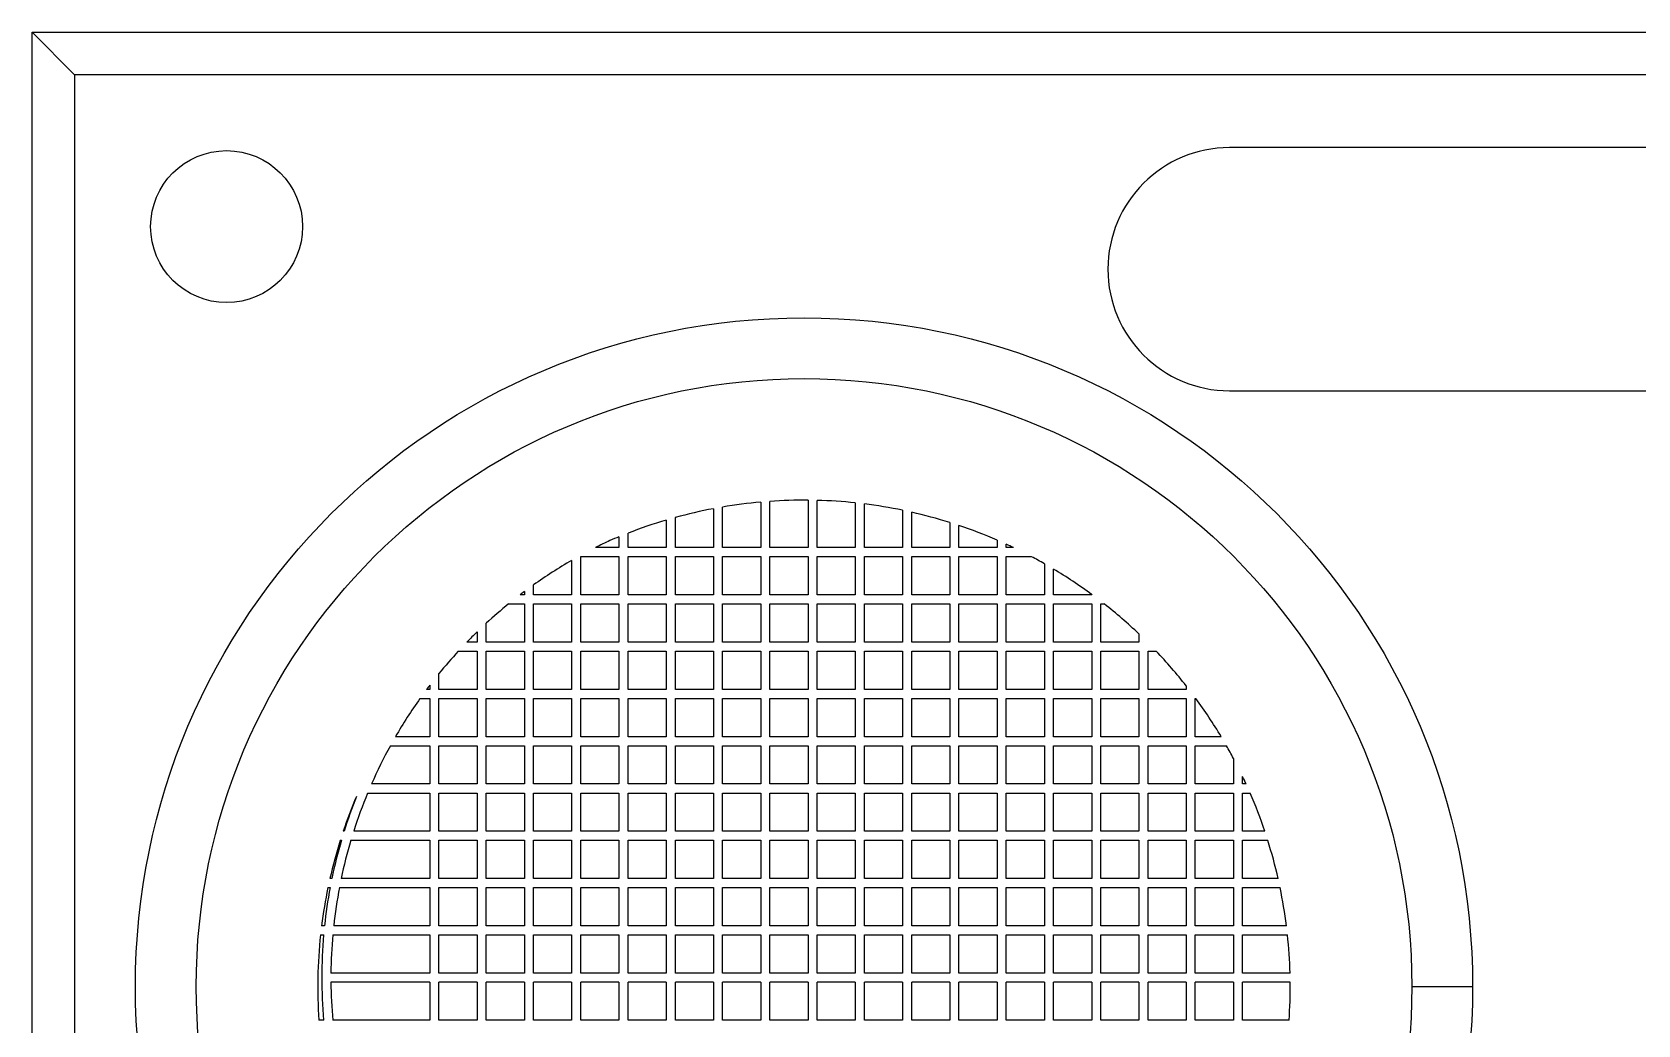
# Model space of a CAD drawing. Header units: millimetres. Extents: x -2889 to 8174, y 2447 to 8478.
# Drawn here: x 2751.262 to 2753.904, y 3471.193 to 3472.827 of the extents above; entities that cross this region are included whole.
import ezdxf

# ---------------------------------------------------------------- set-up
doc = ezdxf.new("R2010")
doc.units = ezdxf.units.MM

msp = doc.modelspace()

# ---------------------------------------------------------------- linework, layer by layer
at = {"color": 7, "linetype": 'Continuous', "lineweight": 25}
for p, q in [((2751.2619, 3469.6866), (2751.2619, 3472.8266)), ((2751.2619, 3472.8266), (2756.4019, 3472.8266)), ((2751.2619, 3472.8266), (2751.3319, 3472.7566)), ((2756.3319, 3472.7566), (2751.3319, 3472.7566)), ((2751.3319, 3472.7566), (2751.3319, 3469.7566)), ((2754.4319, 3472.6366), (2753.2319, 3472.6366)), ((2753.2319, 3472.2366), (2754.4319, 3472.2366)), ((2752.3829, 3472.0426), (2752.3829, 3471.9787)), ((2752.3979, 3471.9787), (2752.3979, 3472.0453)), ((2752.4607, 3472.0534), (2752.4607, 3471.9787)), ((2752.4757, 3471.9787), (2752.4757, 3472.0546)), ((2752.5385, 3472.0566), (2752.5385, 3471.9787)), ((2752.5535, 3471.9787), (2752.5535, 3472.0563)), ((2752.6163, 3472.0521), (2752.6163, 3471.9787)), ((2752.6313, 3471.9787), (2752.6313, 3472.0504)), ((2752.6941, 3472.04), (2752.6941, 3471.9787)), ((2752.3052, 3472.0238), (2752.3052, 3471.9787)), ((2752.3202, 3471.9787), (2752.3202, 3472.0281)), ((2752.7091, 3471.9787), (2752.7091, 3472.0368)), ((2752.7718, 3472.0198), (2752.7718, 3471.9787)), ((2752.7868, 3471.9787), (2752.7868, 3472.0149)), ((2752.2274, 3471.9964), (2752.2274, 3471.9787)), ((2752.2424, 3471.9787), (2752.2424, 3472.0024)), ((2752.8496, 3471.9908), (2752.8496, 3471.9787)), ((2752.1646, 3471.9637), (2752.2274, 3471.9637)), ((2752.1646, 3471.9009), (2752.1646, 3471.9637)), ((2752.2274, 3471.9787), (2752.1889, 3471.9787)), ((2752.2274, 3471.9637), (2752.2274, 3471.9009)), ((2752.3052, 3471.9787), (2752.2424, 3471.9787)), ((2752.2424, 3471.9637), (2752.3052, 3471.9637)), ((2752.2424, 3471.9009), (2752.2424, 3471.9637)), ((2752.3052, 3471.9637), (2752.3052, 3471.9009)), ((2752.3829, 3471.9787), (2752.3202, 3471.9787)), ((2752.3202, 3471.9637), (2752.3829, 3471.9637)), ((2752.3202, 3471.9009), (2752.3202, 3471.9637)), ((2752.3829, 3471.9637), (2752.3829, 3471.9009)), ((2752.4607, 3471.9787), (2752.3979, 3471.9787)), ((2752.3979, 3471.9637), (2752.4607, 3471.9637)), ((2752.3979, 3471.9009), (2752.3979, 3471.9637)), ((2752.4607, 3471.9637), (2752.4607, 3471.9009)), ((2752.5385, 3471.9787), (2752.4757, 3471.9787)), ((2752.4757, 3471.9009), (2752.4757, 3471.9637)), ((2752.4757, 3471.9637), (2752.5385, 3471.9637)), ((2752.5385, 3471.9637), (2752.5385, 3471.9009)), ((2752.6163, 3471.9787), (2752.5535, 3471.9787)), ((2752.5535, 3471.9637), (2752.6163, 3471.9637)), ((2752.5535, 3471.9009), (2752.5535, 3471.9637)), ((2752.6163, 3471.9637), (2752.6163, 3471.9009)), ((2752.6941, 3471.9787), (2752.6313, 3471.9787)), ((2752.6313, 3471.9637), (2752.6941, 3471.9637)), ((2752.6313, 3471.9009), (2752.6313, 3471.9637)), ((2752.6941, 3471.9637), (2752.6941, 3471.9009)), ((2752.7718, 3471.9787), (2752.7091, 3471.9787)), ((2752.7091, 3471.9637), (2752.7718, 3471.9637)), ((2752.7091, 3471.9009), (2752.7091, 3471.9637)), ((2752.7718, 3471.9637), (2752.7718, 3471.9009)), ((2752.8496, 3471.9787), (2752.7868, 3471.9787)), ((2752.7868, 3471.9637), (2752.8496, 3471.9637)), ((2752.7868, 3471.9009), (2752.7868, 3471.9637)), ((2752.8496, 3471.9637), (2752.8496, 3471.9009)), ((2752.8646, 3471.9787), (2752.8646, 3471.9841)), ((2752.8764, 3471.9787), (2752.8646, 3471.9787)), ((2752.8646, 3471.9637), (2752.9062, 3471.9637)), ((2752.8646, 3471.9009), (2752.8646, 3471.9637)), ((2752.1496, 3471.9574), (2752.1496, 3471.9009)), ((2752.9274, 3471.952), (2752.9274, 3471.9009)), ((2752.9424, 3471.9009), (2752.9424, 3471.9433)), ((2752.0868, 3471.9009), (2752.0868, 3471.9171)), ((2752.0458, 3471.8859), (2752.0718, 3471.8859)), ((2752.0718, 3471.9009), (2752.0649, 3471.9009)), ((2752.0718, 3471.9062), (2752.0718, 3471.9009)), ((2752.0718, 3471.8859), (2752.0718, 3471.8231)), ((2752.1496, 3471.9009), (2752.0868, 3471.9009)), ((2752.0868, 3471.8859), (2752.1496, 3471.8859)), ((2752.0868, 3471.8231), (2752.0868, 3471.8859)), ((2752.1496, 3471.8859), (2752.1496, 3471.8231)), ((2752.2274, 3471.9009), (2752.1646, 3471.9009)), ((2752.1646, 3471.8859), (2752.2274, 3471.8859)), ((2752.1646, 3471.8231), (2752.1646, 3471.8859)), ((2752.2274, 3471.8859), (2752.2274, 3471.8231)), ((2752.3052, 3471.9009), (2752.2424, 3471.9009)), ((2752.2424, 3471.8859), (2752.3052, 3471.8859)), ((2752.2424, 3471.8231), (2752.2424, 3471.8859)), ((2752.3052, 3471.8859), (2752.3052, 3471.8231)), ((2752.3829, 3471.9009), (2752.3202, 3471.9009)), ((2752.3202, 3471.8859), (2752.3829, 3471.8859)), ((2752.3202, 3471.8231), (2752.3202, 3471.8859)), ((2752.3829, 3471.8859), (2752.3829, 3471.8231)), ((2752.4607, 3471.9009), (2752.3979, 3471.9009)), ((2752.3979, 3471.8859), (2752.4607, 3471.8859)), ((2752.3979, 3471.8231), (2752.3979, 3471.8859)), ((2752.4607, 3471.8859), (2752.4607, 3471.8231)), ((2752.5385, 3471.9009), (2752.4757, 3471.9009)), ((2752.4757, 3471.8231), (2752.4757, 3471.8859)), ((2752.4757, 3471.8859), (2752.5385, 3471.8859)), ((2752.5385, 3471.8859), (2752.5385, 3471.8231)), ((2752.6163, 3471.9009), (2752.5535, 3471.9009)), ((2752.5535, 3471.8859), (2752.6163, 3471.8859)), ((2752.5535, 3471.8231), (2752.5535, 3471.8859)), ((2752.6163, 3471.8859), (2752.6163, 3471.8231)), ((2752.6941, 3471.9009), (2752.6313, 3471.9009)), ((2752.6313, 3471.8859), (2752.6941, 3471.8859)), ((2752.6313, 3471.8231), (2752.6313, 3471.8859)), ((2752.6941, 3471.8859), (2752.6941, 3471.8231)), ((2752.7718, 3471.9009), (2752.7091, 3471.9009)), ((2752.7091, 3471.8859), (2752.7718, 3471.8859)), ((2752.7091, 3471.8231), (2752.7091, 3471.8859)), ((2752.7718, 3471.8859), (2752.7718, 3471.8231)), ((2752.8496, 3471.9009), (2752.7868, 3471.9009)), ((2752.7868, 3471.8859), (2752.8496, 3471.8859)), ((2752.7868, 3471.8231), (2752.7868, 3471.8859)), ((2752.8496, 3471.8859), (2752.8496, 3471.8231)), ((2752.9274, 3471.9009), (2752.8646, 3471.9009)), ((2752.8646, 3471.8859), (2752.9274, 3471.8859)), ((2752.8646, 3471.8231), (2752.8646, 3471.8859)), ((2752.9274, 3471.8859), (2752.9274, 3471.8231)), ((2753.0052, 3471.9009), (2752.9424, 3471.9009)), ((2752.9424, 3471.8859), (2753.0052, 3471.8859)), ((2752.9424, 3471.8231), (2752.9424, 3471.8859)), ((2753.0052, 3471.9016), (2753.0052, 3471.9009)), ((2753.0052, 3471.8859), (2753.0052, 3471.8231)), ((2753.0202, 3471.8859), (2753.0259, 3471.8859)), ((2753.0202, 3471.8231), (2753.0202, 3471.8859)), ((2751.9941, 3471.8399), (2751.9941, 3471.8231)), ((2752.0091, 3471.8231), (2752.0091, 3471.854)), ((2753.0829, 3471.8366), (2753.0829, 3471.8231)), ((2751.9631, 3471.8081), (2751.9941, 3471.8081)), ((2751.9941, 3471.8231), (2751.9773, 3471.8231)), ((2751.9941, 3471.8081), (2751.9941, 3471.7453)), ((2752.0718, 3471.8231), (2752.0091, 3471.8231)), ((2752.0091, 3471.8081), (2752.0718, 3471.8081)), ((2752.0091, 3471.7453), (2752.0091, 3471.8081)), ((2752.0718, 3471.8081), (2752.0718, 3471.7453)), ((2752.1496, 3471.8231), (2752.0868, 3471.8231)), ((2752.0868, 3471.8081), (2752.1496, 3471.8081)), ((2752.0868, 3471.7453), (2752.0868, 3471.8081)), ((2752.1496, 3471.8081), (2752.1496, 3471.7453)), ((2752.2274, 3471.8231), (2752.1646, 3471.8231)), ((2752.1646, 3471.8081), (2752.2274, 3471.8081)), ((2752.1646, 3471.7453), (2752.1646, 3471.8081)), ((2752.2274, 3471.8081), (2752.2274, 3471.7453)), ((2752.3052, 3471.8231), (2752.2424, 3471.8231)), ((2752.2424, 3471.8081), (2752.3052, 3471.8081)), ((2752.2424, 3471.7453), (2752.2424, 3471.8081)), ((2752.3052, 3471.8081), (2752.3052, 3471.7453)), ((2752.3829, 3471.8231), (2752.3202, 3471.8231)), ((2752.3202, 3471.8081), (2752.3829, 3471.8081)), ((2752.3202, 3471.7453), (2752.3202, 3471.8081)), ((2752.3829, 3471.8081), (2752.3829, 3471.7453)), ((2752.4607, 3471.8231), (2752.3979, 3471.8231)), ((2752.3979, 3471.8081), (2752.4607, 3471.8081)), ((2752.3979, 3471.7453), (2752.3979, 3471.8081)), ((2752.4607, 3471.8081), (2752.4607, 3471.7453)), ((2752.5385, 3471.8231), (2752.4757, 3471.8231)), ((2752.4757, 3471.8081), (2752.5385, 3471.8081)), ((2752.4757, 3471.7453), (2752.4757, 3471.8081)), ((2752.5385, 3471.8081), (2752.5385, 3471.7453)), ((2752.6163, 3471.8231), (2752.5535, 3471.8231)), ((2752.5535, 3471.8081), (2752.6163, 3471.8081)), ((2752.5535, 3471.7453), (2752.5535, 3471.8081)), ((2752.6163, 3471.8081), (2752.6163, 3471.7453)), ((2752.6941, 3471.8231), (2752.6313, 3471.8231)), ((2752.6313, 3471.8081), (2752.6941, 3471.8081)), ((2752.6313, 3471.7453), (2752.6313, 3471.8081)), ((2752.6941, 3471.8081), (2752.6941, 3471.7453)), ((2752.7718, 3471.8231), (2752.7091, 3471.8231)), ((2752.7091, 3471.8081), (2752.7718, 3471.8081)), ((2752.7091, 3471.7453), (2752.7091, 3471.8081)), ((2752.7718, 3471.8081), (2752.7718, 3471.7453)), ((2752.8496, 3471.8231), (2752.7868, 3471.8231)), ((2752.7868, 3471.8081), (2752.8496, 3471.8081)), ((2752.7868, 3471.7453), (2752.7868, 3471.8081)), ((2752.8496, 3471.8081), (2752.8496, 3471.7453)), ((2752.9274, 3471.8231), (2752.8646, 3471.8231)), ((2752.8646, 3471.8081), (2752.9274, 3471.8081)), ((2752.8646, 3471.7453), (2752.8646, 3471.8081)), ((2752.9274, 3471.8081), (2752.9274, 3471.7453)), ((2753.0052, 3471.8231), (2752.9424, 3471.8231)), ((2752.9424, 3471.8081), (2753.0052, 3471.8081)), ((2752.9424, 3471.7453), (2752.9424, 3471.8081)), ((2753.0052, 3471.8081), (2753.0052, 3471.7453)), ((2753.0829, 3471.8231), (2753.0202, 3471.8231)), ((2753.0202, 3471.8081), (2753.0829, 3471.8081)), ((2753.0202, 3471.7453), (2753.0202, 3471.8081)), ((2753.0829, 3471.8081), (2753.0829, 3471.7453)), ((2753.0979, 3471.8081), (2753.1114, 3471.8081)), ((2753.0979, 3471.7453), (2753.0979, 3471.8081)), ((2751.9163, 3471.7523), (2751.9163, 3471.7453)), ((2751.9313, 3471.7453), (2751.9313, 3471.7713)), ((2753.1607, 3471.7512), (2753.1607, 3471.7453)), ((2751.9001, 3471.7303), (2751.9163, 3471.7303)), ((2751.9163, 3471.7453), (2751.911, 3471.7453)), ((2751.9163, 3471.7303), (2751.9163, 3471.6675)), ((2751.9941, 3471.7453), (2751.9313, 3471.7453)), ((2751.9313, 3471.6675), (2751.9313, 3471.7303)), ((2751.9313, 3471.7303), (2751.9941, 3471.7303)), ((2751.9941, 3471.7303), (2751.9941, 3471.6675)), ((2752.0718, 3471.7453), (2752.0091, 3471.7453)), ((2752.0091, 3471.6675), (2752.0091, 3471.7303)), ((2752.0091, 3471.7303), (2752.0718, 3471.7303)), ((2752.0718, 3471.7303), (2752.0718, 3471.6675)), ((2752.1496, 3471.7453), (2752.0868, 3471.7453)), ((2752.0868, 3471.6675), (2752.0868, 3471.7303)), ((2752.0868, 3471.7303), (2752.1496, 3471.7303)), ((2752.1496, 3471.7303), (2752.1496, 3471.6675)), ((2752.2274, 3471.7453), (2752.1646, 3471.7453)), ((2752.1646, 3471.6675), (2752.1646, 3471.7303)), ((2752.1646, 3471.7303), (2752.2274, 3471.7303)), ((2752.2274, 3471.7303), (2752.2274, 3471.6675)), ((2752.3052, 3471.7453), (2752.2424, 3471.7453)), ((2752.2424, 3471.6675), (2752.2424, 3471.7303)), ((2752.2424, 3471.7303), (2752.3052, 3471.7303)), ((2752.3052, 3471.7303), (2752.3052, 3471.6675)), ((2752.3829, 3471.7453), (2752.3202, 3471.7453)), ((2752.3202, 3471.6675), (2752.3202, 3471.7303)), ((2752.3202, 3471.7303), (2752.3829, 3471.7303)), ((2752.3829, 3471.7303), (2752.3829, 3471.6675)), ((2752.4607, 3471.7453), (2752.3979, 3471.7453)), ((2752.3979, 3471.6675), (2752.3979, 3471.7303)), ((2752.3979, 3471.7303), (2752.4607, 3471.7303)), ((2752.4607, 3471.7303), (2752.4607, 3471.6675)), ((2752.5385, 3471.7453), (2752.4757, 3471.7453)), ((2752.4757, 3471.6675), (2752.4757, 3471.7303)), ((2752.4757, 3471.7303), (2752.5385, 3471.7303)), ((2752.5385, 3471.7303), (2752.5385, 3471.6675)), ((2752.6163, 3471.7453), (2752.5535, 3471.7453)), ((2752.5535, 3471.6675), (2752.5535, 3471.7303)), ((2752.5535, 3471.7303), (2752.6163, 3471.7303)), ((2752.6163, 3471.7303), (2752.6163, 3471.6675)), ((2752.6941, 3471.7453), (2752.6313, 3471.7453)), ((2752.6313, 3471.6675), (2752.6313, 3471.7303)), ((2752.6313, 3471.7303), (2752.6941, 3471.7303)), ((2752.6941, 3471.7303), (2752.6941, 3471.6675)), ((2752.7718, 3471.7453), (2752.7091, 3471.7453)), ((2752.7091, 3471.7303), (2752.7718, 3471.7303)), ((2752.7091, 3471.6675), (2752.7091, 3471.7303)), ((2752.7718, 3471.7303), (2752.7718, 3471.6675)), ((2752.8496, 3471.7453), (2752.7868, 3471.7453)), ((2752.7868, 3471.6675), (2752.7868, 3471.7303)), ((2752.7868, 3471.7303), (2752.8496, 3471.7303)), ((2752.8496, 3471.7303), (2752.8496, 3471.6675)), ((2752.9274, 3471.7453), (2752.8646, 3471.7453)), ((2752.8646, 3471.6675), (2752.8646, 3471.7303)), ((2752.8646, 3471.7303), (2752.9274, 3471.7303)), ((2752.9274, 3471.7303), (2752.9274, 3471.6675)), ((2753.0052, 3471.7453), (2752.9424, 3471.7453)), ((2752.9424, 3471.6675), (2752.9424, 3471.7303)), ((2752.9424, 3471.7303), (2753.0052, 3471.7303)), ((2753.0052, 3471.7303), (2753.0052, 3471.6675)), ((2753.0829, 3471.7453), (2753.0202, 3471.7453)), ((2753.0202, 3471.6675), (2753.0202, 3471.7303)), ((2753.0202, 3471.7303), (2753.0829, 3471.7303)), ((2753.0829, 3471.7303), (2753.0829, 3471.6675)), ((2753.1607, 3471.7453), (2753.0979, 3471.7453)), ((2753.0979, 3471.7303), (2753.1607, 3471.7303)), ((2753.0979, 3471.6675), (2753.0979, 3471.7303)), ((2753.1607, 3471.7303), (2753.1607, 3471.6675)), ((2753.1757, 3471.7303), (2753.1766, 3471.7303)), ((2753.1757, 3471.6675), (2753.1757, 3471.7303)), ((2751.8513, 3471.6525), (2751.9163, 3471.6525)), ((2751.9163, 3471.6675), (2751.8598, 3471.6675)), ((2751.9163, 3471.6525), (2751.9163, 3471.5898)), ((2751.9941, 3471.6675), (2751.9313, 3471.6675)), ((2751.9313, 3471.5898), (2751.9313, 3471.6525)), ((2751.9313, 3471.6525), (2751.9941, 3471.6525)), ((2751.9941, 3471.6525), (2751.9941, 3471.5898)), ((2752.0718, 3471.6675), (2752.0091, 3471.6675)), ((2752.0091, 3471.6525), (2752.0718, 3471.6525)), ((2752.0091, 3471.5898), (2752.0091, 3471.6525)), ((2752.0718, 3471.6525), (2752.0718, 3471.5898)), ((2752.1496, 3471.6675), (2752.0868, 3471.6675)), ((2752.0868, 3471.6525), (2752.1496, 3471.6525)), ((2752.0868, 3471.5898), (2752.0868, 3471.6525)), ((2752.1496, 3471.6525), (2752.1496, 3471.5898)), ((2752.2274, 3471.6675), (2752.1646, 3471.6675)), ((2752.1646, 3471.6525), (2752.2274, 3471.6525)), ((2752.1646, 3471.5898), (2752.1646, 3471.6525)), ((2752.2274, 3471.6525), (2752.2274, 3471.5898)), ((2752.3052, 3471.6675), (2752.2424, 3471.6675)), ((2752.2424, 3471.6525), (2752.3052, 3471.6525)), ((2752.2424, 3471.5898), (2752.2424, 3471.6525)), ((2752.3052, 3471.6525), (2752.3052, 3471.5898)), ((2752.3829, 3471.6675), (2752.3202, 3471.6675)), ((2752.3202, 3471.6525), (2752.3829, 3471.6525)), ((2752.3202, 3471.5898), (2752.3202, 3471.6525)), ((2752.3829, 3471.6525), (2752.3829, 3471.5898)), ((2752.4607, 3471.6675), (2752.3979, 3471.6675)), ((2752.3979, 3471.6525), (2752.4607, 3471.6525)), ((2752.3979, 3471.5898), (2752.3979, 3471.6525)), ((2752.4607, 3471.6525), (2752.4607, 3471.5898)), ((2752.5385, 3471.6675), (2752.4757, 3471.6675)), ((2752.4757, 3471.5898), (2752.4757, 3471.6525)), ((2752.4757, 3471.6525), (2752.5385, 3471.6525)), ((2752.5385, 3471.6525), (2752.5385, 3471.5898)), ((2752.6163, 3471.6675), (2752.5535, 3471.6675)), ((2752.5535, 3471.6525), (2752.6163, 3471.6525)), ((2752.5535, 3471.5898), (2752.5535, 3471.6525)), ((2752.6163, 3471.6525), (2752.6163, 3471.5898)), ((2752.6941, 3471.6675), (2752.6313, 3471.6675)), ((2752.6313, 3471.6525), (2752.6941, 3471.6525)), ((2752.6313, 3471.5898), (2752.6313, 3471.6525)), ((2752.6941, 3471.6525), (2752.6941, 3471.5898)), ((2752.7718, 3471.6675), (2752.7091, 3471.6675)), ((2752.7091, 3471.6525), (2752.7718, 3471.6525)), ((2752.7091, 3471.5898), (2752.7091, 3471.6525)), ((2752.7718, 3471.6525), (2752.7718, 3471.5898)), ((2752.8496, 3471.6675), (2752.7868, 3471.6675)), ((2752.7868, 3471.6525), (2752.8496, 3471.6525)), ((2752.7868, 3471.5898), (2752.7868, 3471.6525)), ((2752.8496, 3471.6525), (2752.8496, 3471.5898)), ((2752.9274, 3471.6675), (2752.8646, 3471.6675)), ((2752.8646, 3471.6525), (2752.9274, 3471.6525)), ((2752.8646, 3471.5898), (2752.8646, 3471.6525)), ((2752.9274, 3471.6525), (2752.9274, 3471.5898)), ((2753.0052, 3471.6675), (2752.9424, 3471.6675)), ((2752.9424, 3471.6525), (2753.0052, 3471.6525)), ((2752.9424, 3471.5898), (2752.9424, 3471.6525)), ((2753.0052, 3471.6525), (2753.0052, 3471.5898)), ((2753.0829, 3471.6675), (2753.0202, 3471.6675)), ((2753.0202, 3471.6525), (2753.0829, 3471.6525)), ((2753.0202, 3471.5898), (2753.0202, 3471.6525)), ((2753.0829, 3471.6525), (2753.0829, 3471.5898)), ((2753.1607, 3471.6675), (2753.0979, 3471.6675)), ((2753.0979, 3471.6525), (2753.1607, 3471.6525)), ((2753.0979, 3471.5898), (2753.0979, 3471.6525)), ((2753.1607, 3471.6525), (2753.1607, 3471.5898)), ((2753.2183, 3471.6675), (2753.1757, 3471.6675)), ((2753.1757, 3471.6525), (2753.2271, 3471.6525)), ((2753.1757, 3471.5898), (2753.1757, 3471.6525)), ((2753.2385, 3471.6318), (2753.2385, 3471.5898)), ((2753.2535, 3471.5898), (2753.2535, 3471.602)), ((2751.814, 3471.5748), (2751.9163, 3471.5748)), ((2751.9163, 3471.5898), (2751.8204, 3471.5898)), ((2751.9163, 3471.5748), (2751.9163, 3471.512)), ((2751.9941, 3471.5898), (2751.9313, 3471.5898)), ((2751.9313, 3471.5748), (2751.9941, 3471.5748)), ((2751.9313, 3471.512), (2751.9313, 3471.5748)), ((2751.9941, 3471.5748), (2751.9941, 3471.512)), ((2752.0718, 3471.5898), (2752.0091, 3471.5898)), ((2752.0091, 3471.5748), (2752.0718, 3471.5748)), ((2752.0091, 3471.512), (2752.0091, 3471.5748)), ((2752.0718, 3471.5748), (2752.0718, 3471.512)), ((2752.1496, 3471.5898), (2752.0868, 3471.5898)), ((2752.0868, 3471.5748), (2752.1496, 3471.5748)), ((2752.0868, 3471.512), (2752.0868, 3471.5748)), ((2752.1496, 3471.5748), (2752.1496, 3471.512)), ((2752.2274, 3471.5898), (2752.1646, 3471.5898)), ((2752.1646, 3471.5748), (2752.2274, 3471.5748)), ((2752.1646, 3471.512), (2752.1646, 3471.5748)), ((2752.2274, 3471.5748), (2752.2274, 3471.512)), ((2752.3052, 3471.5898), (2752.2424, 3471.5898)), ((2752.2424, 3471.5748), (2752.3052, 3471.5748)), ((2752.2424, 3471.512), (2752.2424, 3471.5748)), ((2752.3052, 3471.5748), (2752.3052, 3471.512)), ((2752.3829, 3471.5898), (2752.3202, 3471.5898)), ((2752.3202, 3471.5748), (2752.3829, 3471.5748)), ((2752.3202, 3471.512), (2752.3202, 3471.5748)), ((2752.3829, 3471.5748), (2752.3829, 3471.512)), ((2752.4607, 3471.5898), (2752.3979, 3471.5898)), ((2752.3979, 3471.5748), (2752.4607, 3471.5748)), ((2752.3979, 3471.512), (2752.3979, 3471.5748)), ((2752.4607, 3471.5748), (2752.4607, 3471.512)), ((2752.5385, 3471.5898), (2752.4757, 3471.5898)), ((2752.4757, 3471.5748), (2752.5385, 3471.5748)), ((2752.4757, 3471.512), (2752.4757, 3471.5748)), ((2752.5385, 3471.5748), (2752.5385, 3471.512)), ((2752.6163, 3471.5898), (2752.5535, 3471.5898)), ((2752.5535, 3471.5748), (2752.6163, 3471.5748)), ((2752.5535, 3471.512), (2752.5535, 3471.5748)), ((2752.6163, 3471.5748), (2752.6163, 3471.512)), ((2752.6941, 3471.5898), (2752.6313, 3471.5898)), ((2752.6313, 3471.5748), (2752.6941, 3471.5748)), ((2752.6313, 3471.512), (2752.6313, 3471.5748)), ((2752.6941, 3471.5748), (2752.6941, 3471.512)), ((2752.7718, 3471.5898), (2752.7091, 3471.5898)), ((2752.7091, 3471.5748), (2752.7718, 3471.5748)), ((2752.7091, 3471.512), (2752.7091, 3471.5748)), ((2752.7718, 3471.5748), (2752.7718, 3471.512)), ((2752.8496, 3471.5898), (2752.7868, 3471.5898)), ((2752.7868, 3471.5748), (2752.8496, 3471.5748)), ((2752.7868, 3471.512), (2752.7868, 3471.5748)), ((2752.8496, 3471.5748), (2752.8496, 3471.512)), ((2752.9274, 3471.5898), (2752.8646, 3471.5898)), ((2752.8646, 3471.5748), (2752.9274, 3471.5748)), ((2752.8646, 3471.512), (2752.8646, 3471.5748)), ((2752.9274, 3471.5748), (2752.9274, 3471.512)), ((2753.0052, 3471.5898), (2752.9424, 3471.5898)), ((2752.9424, 3471.5748), (2753.0052, 3471.5748)), ((2752.9424, 3471.512), (2752.9424, 3471.5748)), ((2753.0052, 3471.5748), (2753.0052, 3471.512)), ((2753.0829, 3471.5898), (2753.0202, 3471.5898)), ((2753.0202, 3471.5748), (2753.0829, 3471.5748)), ((2753.0202, 3471.512), (2753.0202, 3471.5748)), ((2753.0829, 3471.5748), (2753.0829, 3471.512)), ((2753.1607, 3471.5898), (2753.0979, 3471.5898)), ((2753.0979, 3471.5748), (2753.1607, 3471.5748)), ((2753.0979, 3471.512), (2753.0979, 3471.5748)), ((2753.1607, 3471.5748), (2753.1607, 3471.512)), ((2753.2385, 3471.5898), (2753.1757, 3471.5898)), ((2753.1757, 3471.5748), (2753.2385, 3471.5748)), ((2753.1757, 3471.512), (2753.1757, 3471.5748)), ((2753.2385, 3471.5748), (2753.2385, 3471.512)), ((2753.2592, 3471.5898), (2753.2535, 3471.5898)), ((2753.2535, 3471.5748), (2753.2659, 3471.5748)), ((2753.2535, 3471.512), (2753.2535, 3471.5748)), ((2751.7753, 3471.512), (2751.7738, 3471.512)), ((2751.9163, 3471.512), (2751.791, 3471.512)), ((2751.9941, 3471.512), (2751.9313, 3471.512)), ((2752.0718, 3471.512), (2752.0091, 3471.512)), ((2752.1496, 3471.512), (2752.0868, 3471.512)), ((2752.2274, 3471.512), (2752.1646, 3471.512)), ((2752.3052, 3471.512), (2752.2424, 3471.512)), ((2752.3829, 3471.512), (2752.3202, 3471.512)), ((2752.4607, 3471.512), (2752.3979, 3471.512)), ((2752.5385, 3471.512), (2752.4757, 3471.512)), ((2752.6163, 3471.512), (2752.5535, 3471.512)), ((2752.6941, 3471.512), (2752.6313, 3471.512)), ((2752.7718, 3471.512), (2752.7091, 3471.512)), ((2752.8496, 3471.512), (2752.7868, 3471.512)), ((2752.9274, 3471.512), (2752.8646, 3471.512)), ((2753.0052, 3471.512), (2752.9424, 3471.512)), ((2753.0829, 3471.512), (2753.0202, 3471.512)), ((2753.1607, 3471.512), (2753.0979, 3471.512)), ((2753.2385, 3471.512), (2753.1757, 3471.512)), ((2753.2901, 3471.512), (2753.2535, 3471.512)), ((2751.7689, 3471.497), (2751.7707, 3471.497)), ((2751.7864, 3471.497), (2751.9163, 3471.497)), ((2751.9163, 3471.497), (2751.9163, 3471.4342)), ((2751.9313, 3471.4342), (2751.9313, 3471.497)), ((2751.9313, 3471.497), (2751.9941, 3471.497)), ((2751.9941, 3471.497), (2751.9941, 3471.4342)), ((2752.0091, 3471.4342), (2752.0091, 3471.497)), ((2752.0091, 3471.497), (2752.0718, 3471.497)), ((2752.0718, 3471.497), (2752.0718, 3471.4342)), ((2752.0868, 3471.497), (2752.1496, 3471.497)), ((2752.0868, 3471.4342), (2752.0868, 3471.497)), ((2752.1496, 3471.497), (2752.1496, 3471.4342)), ((2752.1646, 3471.497), (2752.2274, 3471.497)), ((2752.1646, 3471.4342), (2752.1646, 3471.497)), ((2752.2274, 3471.497), (2752.2274, 3471.4342)), ((2752.2424, 3471.497), (2752.3052, 3471.497)), ((2752.2424, 3471.4342), (2752.2424, 3471.497)), ((2752.3052, 3471.497), (2752.3052, 3471.4342)), ((2752.3202, 3471.4342), (2752.3202, 3471.497)), ((2752.3202, 3471.497), (2752.3829, 3471.497)), ((2752.3829, 3471.497), (2752.3829, 3471.4342)), ((2752.3979, 3471.497), (2752.4607, 3471.497)), ((2752.3979, 3471.4342), (2752.3979, 3471.497)), ((2752.4607, 3471.497), (2752.4607, 3471.4342)), ((2752.4757, 3471.4342), (2752.4757, 3471.497)), ((2752.4757, 3471.497), (2752.5385, 3471.497)), ((2752.5385, 3471.497), (2752.5385, 3471.4342)), ((2752.5535, 3471.4342), (2752.5535, 3471.497)), ((2752.5535, 3471.497), (2752.6163, 3471.497)), ((2752.6163, 3471.497), (2752.6163, 3471.4342)), ((2752.6313, 3471.497), (2752.6941, 3471.497)), ((2752.6313, 3471.4342), (2752.6313, 3471.497)), ((2752.6941, 3471.497), (2752.6941, 3471.4342)), ((2752.7091, 3471.497), (2752.7718, 3471.497)), ((2752.7091, 3471.4342), (2752.7091, 3471.497)), ((2752.7718, 3471.497), (2752.7718, 3471.4342)), ((2752.7868, 3471.4342), (2752.7868, 3471.497)), ((2752.7868, 3471.497), (2752.8496, 3471.497)), ((2752.8496, 3471.497), (2752.8496, 3471.4342)), ((2752.8646, 3471.4342), (2752.8646, 3471.497)), ((2752.8646, 3471.497), (2752.9274, 3471.497)), ((2752.9274, 3471.497), (2752.9274, 3471.4342)), ((2752.9424, 3471.4342), (2752.9424, 3471.497)), ((2752.9424, 3471.497), (2753.0052, 3471.497)), ((2753.0052, 3471.497), (2753.0052, 3471.4342)), ((2753.0202, 3471.4342), (2753.0202, 3471.497)), ((2753.0202, 3471.497), (2753.0829, 3471.497)), ((2753.0829, 3471.497), (2753.0829, 3471.4342)), ((2753.0979, 3471.497), (2753.1607, 3471.497)), ((2753.0979, 3471.4342), (2753.0979, 3471.497)), ((2753.1607, 3471.497), (2753.1607, 3471.4342)), ((2753.1757, 3471.497), (2753.2385, 3471.497)), ((2753.1757, 3471.4342), (2753.1757, 3471.497)), ((2753.2385, 3471.497), (2753.2385, 3471.4342)), ((2753.2535, 3471.497), (2753.295, 3471.497)), ((2753.2535, 3471.4342), (2753.2535, 3471.497)), ((2751.7551, 3471.4342), (2751.7519, 3471.4342)), ((2751.9163, 3471.4342), (2751.7705, 3471.4342)), ((2751.9941, 3471.4342), (2751.9313, 3471.4342)), ((2752.0718, 3471.4342), (2752.0091, 3471.4342)), ((2752.1496, 3471.4342), (2752.0868, 3471.4342)), ((2752.2274, 3471.4342), (2752.1646, 3471.4342)), ((2752.3052, 3471.4342), (2752.2424, 3471.4342)), ((2752.3829, 3471.4342), (2752.3202, 3471.4342)), ((2752.4607, 3471.4342), (2752.3979, 3471.4342)), ((2752.5385, 3471.4342), (2752.4757, 3471.4342)), ((2752.6163, 3471.4342), (2752.5535, 3471.4342)), ((2752.6941, 3471.4342), (2752.6313, 3471.4342)), ((2752.7718, 3471.4342), (2752.7091, 3471.4342)), ((2752.8496, 3471.4342), (2752.7868, 3471.4342)), ((2752.9274, 3471.4342), (2752.8646, 3471.4342)), ((2753.0052, 3471.4342), (2752.9424, 3471.4342)), ((2753.0829, 3471.4342), (2753.0202, 3471.4342)), ((2753.1607, 3471.4342), (2753.0979, 3471.4342)), ((2753.2385, 3471.4342), (2753.1757, 3471.4342)), ((2753.312, 3471.4342), (2753.2535, 3471.4342)), ((2751.7486, 3471.4192), (2751.7522, 3471.4192)), ((2751.7675, 3471.4192), (2751.9163, 3471.4192)), ((2751.9163, 3471.4192), (2751.9163, 3471.3564)), ((2751.9313, 3471.3564), (2751.9313, 3471.4192)), ((2751.9313, 3471.4192), (2751.9941, 3471.4192)), ((2751.9941, 3471.4192), (2751.9941, 3471.3564)), ((2752.0091, 3471.4192), (2752.0718, 3471.4192)), ((2752.0091, 3471.3564), (2752.0091, 3471.4192)), ((2752.0718, 3471.4192), (2752.0718, 3471.3564)), ((2752.0868, 3471.4192), (2752.1496, 3471.4192)), ((2752.0868, 3471.3564), (2752.0868, 3471.4192)), ((2752.1496, 3471.4192), (2752.1496, 3471.3564)), ((2752.1646, 3471.4192), (2752.2274, 3471.4192)), ((2752.1646, 3471.3564), (2752.1646, 3471.4192)), ((2752.2274, 3471.4192), (2752.2274, 3471.3564)), ((2752.2424, 3471.4192), (2752.3052, 3471.4192)), ((2752.2424, 3471.3564), (2752.2424, 3471.4192)), ((2752.3052, 3471.4192), (2752.3052, 3471.3564)), ((2752.3202, 3471.4192), (2752.3829, 3471.4192)), ((2752.3202, 3471.3564), (2752.3202, 3471.4192)), ((2752.3829, 3471.4192), (2752.3829, 3471.3564)), ((2752.3979, 3471.4192), (2752.4607, 3471.4192)), ((2752.3979, 3471.3564), (2752.3979, 3471.4192)), ((2752.4607, 3471.4192), (2752.4607, 3471.3564)), ((2752.4757, 3471.3564), (2752.4757, 3471.4192)), ((2752.4757, 3471.4192), (2752.5385, 3471.4192)), ((2752.5385, 3471.4192), (2752.5385, 3471.3564)), ((2752.5535, 3471.4192), (2752.6163, 3471.4192)), ((2752.5535, 3471.3564), (2752.5535, 3471.4192)), ((2752.6163, 3471.4192), (2752.6163, 3471.3564)), ((2752.6313, 3471.4192), (2752.6941, 3471.4192)), ((2752.6313, 3471.3564), (2752.6313, 3471.4192)), ((2752.6941, 3471.4192), (2752.6941, 3471.3564)), ((2752.7091, 3471.4192), (2752.7718, 3471.4192)), ((2752.7091, 3471.3564), (2752.7091, 3471.4192)), ((2752.7718, 3471.4192), (2752.7718, 3471.3564)), ((2752.7868, 3471.4192), (2752.8496, 3471.4192)), ((2752.7868, 3471.3564), (2752.7868, 3471.4192)), ((2752.8496, 3471.4192), (2752.8496, 3471.3564)), ((2752.8646, 3471.4192), (2752.9274, 3471.4192)), ((2752.8646, 3471.3564), (2752.8646, 3471.4192)), ((2752.9274, 3471.4192), (2752.9274, 3471.3564)), ((2752.9424, 3471.4192), (2753.0052, 3471.4192)), ((2752.9424, 3471.3564), (2752.9424, 3471.4192)), ((2753.0052, 3471.4192), (2753.0052, 3471.3564)), ((2753.0202, 3471.4192), (2753.0829, 3471.4192)), ((2753.0202, 3471.3564), (2753.0202, 3471.4192)), ((2753.0829, 3471.4192), (2753.0829, 3471.3564)), ((2753.0979, 3471.4192), (2753.1607, 3471.4192)), ((2753.0979, 3471.3564), (2753.0979, 3471.4192)), ((2753.1607, 3471.4192), (2753.1607, 3471.3564)), ((2753.1757, 3471.4192), (2753.2385, 3471.4192)), ((2753.1757, 3471.3564), (2753.1757, 3471.4192)), ((2753.2385, 3471.4192), (2753.2385, 3471.3564)), ((2753.2535, 3471.4192), (2753.3152, 3471.4192)), ((2753.2535, 3471.3564), (2753.2535, 3471.4192)), ((2751.743, 3471.3564), (2751.7382, 3471.3564)), ((2751.9163, 3471.3564), (2751.7581, 3471.3564)), ((2751.9941, 3471.3564), (2751.9313, 3471.3564)), ((2752.0718, 3471.3564), (2752.0091, 3471.3564)), ((2752.1496, 3471.3564), (2752.0868, 3471.3564)), ((2752.2274, 3471.3564), (2752.1646, 3471.3564)), ((2752.3052, 3471.3564), (2752.2424, 3471.3564)), ((2752.3829, 3471.3564), (2752.3202, 3471.3564)), ((2752.4607, 3471.3564), (2752.3979, 3471.3564)), ((2752.5385, 3471.3564), (2752.4757, 3471.3564)), ((2752.6163, 3471.3564), (2752.5535, 3471.3564)), ((2752.6941, 3471.3564), (2752.6313, 3471.3564)), ((2752.7718, 3471.3564), (2752.7091, 3471.3564)), ((2752.8496, 3471.3564), (2752.7868, 3471.3564)), ((2752.9274, 3471.3564), (2752.8646, 3471.3564)), ((2753.0052, 3471.3564), (2752.9424, 3471.3564)), ((2753.0829, 3471.3564), (2753.0202, 3471.3564)), ((2753.1607, 3471.3564), (2753.0979, 3471.3564)), ((2753.2385, 3471.3564), (2753.1757, 3471.3564)), ((2753.3257, 3471.3564), (2753.2535, 3471.3564)), ((2751.7364, 3471.3414), (2751.7416, 3471.3414)), ((2751.7566, 3471.3414), (2751.9163, 3471.3414)), ((2751.9163, 3471.3414), (2751.9163, 3471.2787)), ((2751.9313, 3471.2787), (2751.9313, 3471.3414)), ((2751.9313, 3471.3414), (2751.9941, 3471.3414)), ((2751.9941, 3471.3414), (2751.9941, 3471.2787)), ((2752.0091, 3471.2787), (2752.0091, 3471.3414)), ((2752.0091, 3471.3414), (2752.0718, 3471.3414)), ((2752.0718, 3471.3414), (2752.0718, 3471.2787)), ((2752.0868, 3471.3414), (2752.1496, 3471.3414)), ((2752.0868, 3471.2787), (2752.0868, 3471.3414)), ((2752.1496, 3471.3414), (2752.1496, 3471.2787)), ((2752.1646, 3471.3414), (2752.2274, 3471.3414)), ((2752.1646, 3471.2787), (2752.1646, 3471.3414)), ((2752.2274, 3471.3414), (2752.2274, 3471.2787)), ((2752.2424, 3471.3414), (2752.3052, 3471.3414)), ((2752.2424, 3471.2787), (2752.2424, 3471.3414)), ((2752.3052, 3471.3414), (2752.3052, 3471.2787)), ((2752.3202, 3471.3414), (2752.3829, 3471.3414)), ((2752.3202, 3471.2787), (2752.3202, 3471.3414)), ((2752.3829, 3471.3414), (2752.3829, 3471.2787)), ((2752.3979, 3471.3414), (2752.4607, 3471.3414)), ((2752.3979, 3471.2787), (2752.3979, 3471.3414)), ((2752.4607, 3471.3414), (2752.4607, 3471.2787)), ((2752.4757, 3471.2787), (2752.4757, 3471.3414)), ((2752.4757, 3471.3414), (2752.5385, 3471.3414)), ((2752.5385, 3471.3414), (2752.5385, 3471.2787)), ((2752.5535, 3471.3414), (2752.6163, 3471.3414)), ((2752.5535, 3471.2787), (2752.5535, 3471.3414)), ((2752.6163, 3471.3414), (2752.6163, 3471.2787)), ((2752.6313, 3471.3414), (2752.6941, 3471.3414)), ((2752.6313, 3471.2787), (2752.6313, 3471.3414)), ((2752.6941, 3471.3414), (2752.6941, 3471.2787)), ((2752.7091, 3471.3414), (2752.7718, 3471.3414)), ((2752.7091, 3471.2787), (2752.7091, 3471.3414)), ((2752.7718, 3471.3414), (2752.7718, 3471.2787)), ((2752.7868, 3471.3414), (2752.8496, 3471.3414)), ((2752.7868, 3471.2787), (2752.7868, 3471.3414)), ((2752.8496, 3471.3414), (2752.8496, 3471.2787)), ((2752.8646, 3471.3414), (2752.9274, 3471.3414)), ((2752.8646, 3471.2787), (2752.8646, 3471.3414)), ((2752.9274, 3471.3414), (2752.9274, 3471.2787)), ((2752.9424, 3471.2787), (2752.9424, 3471.3414)), ((2752.9424, 3471.3414), (2753.0052, 3471.3414)), ((2753.0052, 3471.3414), (2753.0052, 3471.2787)), ((2753.0202, 3471.3414), (2753.0829, 3471.3414)), ((2753.0202, 3471.2787), (2753.0202, 3471.3414)), ((2753.0829, 3471.3414), (2753.0829, 3471.2787)), ((2753.0979, 3471.3414), (2753.1607, 3471.3414)), ((2753.0979, 3471.2787), (2753.0979, 3471.3414)), ((2753.1607, 3471.3414), (2753.1607, 3471.2787)), ((2753.1757, 3471.3414), (2753.2385, 3471.3414)), ((2753.1757, 3471.2787), (2753.1757, 3471.3414)), ((2753.2385, 3471.3414), (2753.2385, 3471.2787)), ((2753.2535, 3471.3414), (2753.3274, 3471.3414)), ((2753.2535, 3471.2787), (2753.2535, 3471.3414)), ((2751.9163, 3471.2787), (2751.7535, 3471.2787)), ((2751.9941, 3471.2787), (2751.9313, 3471.2787)), ((2752.0718, 3471.2787), (2752.0091, 3471.2787)), ((2752.1496, 3471.2787), (2752.0868, 3471.2787)), ((2752.2274, 3471.2787), (2752.1646, 3471.2787)), ((2752.3052, 3471.2787), (2752.2424, 3471.2787)), ((2752.3829, 3471.2787), (2752.3202, 3471.2787)), ((2752.4607, 3471.2787), (2752.3979, 3471.2787)), ((2752.5385, 3471.2787), (2752.4757, 3471.2787)), ((2752.6163, 3471.2787), (2752.5535, 3471.2787)), ((2752.6941, 3471.2787), (2752.6313, 3471.2787)), ((2752.7718, 3471.2787), (2752.7091, 3471.2787)), ((2752.8496, 3471.2787), (2752.7868, 3471.2787)), ((2752.9274, 3471.2787), (2752.8646, 3471.2787)), ((2753.0052, 3471.2787), (2752.9424, 3471.2787)), ((2753.0829, 3471.2787), (2753.0202, 3471.2787)), ((2753.1607, 3471.2787), (2753.0979, 3471.2787)), ((2753.2385, 3471.2787), (2753.1757, 3471.2787)), ((2753.3316, 3471.2787), (2753.2535, 3471.2787)), ((2751.9163, 3471.2637), (2751.7535, 3471.2637)), ((2751.9163, 3471.2637), (2751.9163, 3471.2009)), ((2751.9313, 3471.2009), (2751.9313, 3471.2637)), ((2751.9941, 3471.2637), (2751.9313, 3471.2637)), ((2751.9941, 3471.2637), (2751.9941, 3471.2009)), ((2752.0718, 3471.2637), (2752.0091, 3471.2637)), ((2752.0091, 3471.2009), (2752.0091, 3471.2637)), ((2752.0718, 3471.2637), (2752.0718, 3471.2009)), ((2752.1496, 3471.2637), (2752.0868, 3471.2637)), ((2752.0868, 3471.2009), (2752.0868, 3471.2637)), ((2752.1496, 3471.2637), (2752.1496, 3471.2009)), ((2752.2274, 3471.2637), (2752.1646, 3471.2637)), ((2752.1646, 3471.2009), (2752.1646, 3471.2637)), ((2752.2274, 3471.2637), (2752.2274, 3471.2009)), ((2752.3052, 3471.2637), (2752.2424, 3471.2637)), ((2752.2424, 3471.2009), (2752.2424, 3471.2637)), ((2752.3052, 3471.2637), (2752.3052, 3471.2009)), ((2752.3829, 3471.2637), (2752.3202, 3471.2637)), ((2752.3202, 3471.2009), (2752.3202, 3471.2637)), ((2752.3829, 3471.2637), (2752.3829, 3471.2009)), ((2752.4607, 3471.2637), (2752.3979, 3471.2637)), ((2752.3979, 3471.2009), (2752.3979, 3471.2637)), ((2752.4607, 3471.2637), (2752.4607, 3471.2009)), ((2752.4757, 3471.2009), (2752.4757, 3471.2637)), ((2752.5385, 3471.2637), (2752.4757, 3471.2637)), ((2752.5385, 3471.2637), (2752.5385, 3471.2009)), ((2752.6163, 3471.2637), (2752.5535, 3471.2637)), ((2752.5535, 3471.2009), (2752.5535, 3471.2637)), ((2752.6163, 3471.2637), (2752.6163, 3471.2009)), ((2752.6941, 3471.2637), (2752.6313, 3471.2637)), ((2752.6313, 3471.2009), (2752.6313, 3471.2637)), ((2752.6941, 3471.2637), (2752.6941, 3471.2009)), ((2752.7718, 3471.2637), (2752.7091, 3471.2637)), ((2752.7091, 3471.2009), (2752.7091, 3471.2637)), ((2752.7718, 3471.2637), (2752.7718, 3471.2009)), ((2752.8496, 3471.2637), (2752.7868, 3471.2637)), ((2752.7868, 3471.2009), (2752.7868, 3471.2637)), ((2752.8496, 3471.2637), (2752.8496, 3471.2009)), ((2752.9274, 3471.2637), (2752.8646, 3471.2637)), ((2752.8646, 3471.2009), (2752.8646, 3471.2637)), ((2752.9274, 3471.2637), (2752.9274, 3471.2009)), ((2752.9424, 3471.2009), (2752.9424, 3471.2637)), ((2753.0052, 3471.2637), (2752.9424, 3471.2637)), ((2753.0052, 3471.2637), (2753.0052, 3471.2009)), ((2753.0202, 3471.2009), (2753.0202, 3471.2637)), ((2753.0829, 3471.2637), (2753.0202, 3471.2637)), ((2753.0829, 3471.2637), (2753.0829, 3471.2009)), ((2753.1607, 3471.2637), (2753.0979, 3471.2637)), ((2753.0979, 3471.2009), (2753.0979, 3471.2637)), ((2753.1607, 3471.2637), (2753.1607, 3471.2009)), ((2753.2385, 3471.2637), (2753.1757, 3471.2637)), ((2753.1757, 3471.2009), (2753.1757, 3471.2637)), ((2753.2385, 3471.2637), (2753.2385, 3471.2009)), ((2753.3319, 3471.2637), (2753.2535, 3471.2637)), ((2753.2535, 3471.2009), (2753.2535, 3471.2637)), ((2753.5319, 3471.2566), (2753.6319, 3471.2566)), ((2751.7416, 3471.2009), (2751.7339, 3471.2009)), ((2751.9163, 3471.2009), (2751.7566, 3471.2009)), ((2751.9941, 3471.2009), (2751.9313, 3471.2009)), ((2752.0718, 3471.2009), (2752.0091, 3471.2009)), ((2752.1496, 3471.2009), (2752.0868, 3471.2009)), ((2752.2274, 3471.2009), (2752.1646, 3471.2009)), ((2752.3052, 3471.2009), (2752.2424, 3471.2009)), ((2752.3829, 3471.2009), (2752.3202, 3471.2009)), ((2752.4607, 3471.2009), (2752.3979, 3471.2009)), ((2752.5385, 3471.2009), (2752.4757, 3471.2009)), ((2752.6163, 3471.2009), (2752.5535, 3471.2009)), ((2752.6941, 3471.2009), (2752.6313, 3471.2009)), ((2752.7718, 3471.2009), (2752.7091, 3471.2009)), ((2752.8496, 3471.2009), (2752.7868, 3471.2009)), ((2752.9274, 3471.2009), (2752.8646, 3471.2009)), ((2753.0052, 3471.2009), (2752.9424, 3471.2009)), ((2753.0829, 3471.2009), (2753.0202, 3471.2009)), ((2753.1607, 3471.2009), (2753.0979, 3471.2009)), ((2753.2385, 3471.2009), (2753.1757, 3471.2009)), ((2753.33, 3471.2009), (2753.2535, 3471.2009))]:
    msp.add_line(p, q, dxfattribs=at)
for centre, radius in [((2751.5819, 3472.5066), 0.125), ((2752.5319, 3471.2566), 1.1), ((2752.5319, 3471.2566), 1)]:
    msp.add_circle(centre, radius, dxfattribs=at)
for centre, radius, start, end in [((2753.2319, 3472.4366), 0.2, 90, 270), ((2752.5319, 3471.2566), 0.8, 100.7321, 105.3484), ((2752.5319, 3471.2566), 0.8, 95.1057, 99.6405), ((2752.5319, 3471.2566), 0.8, 89.5286, 94.028), ((2752.5319, 3471.2566), 0.8, 83.9469, 88.4541), ((2752.5319, 3471.2566), 0.8, 78.3067, 82.8654), ((2752.5319, 3471.2566), 0.8, 106.4655, 111.2176), ((2752.5319, 3471.2566), 0.8, 72.5487, 77.2074), ((2752.5319, 3471.2566), 0.8, 66.6019, 71.419), ((2752.546, 3471.2712), 0.7925, 114.8719, 116.7798), ((2752.5319, 3471.2566), 0.8, 112.3746, 113.5185), ((2752.5319, 3471.2566), 0.8, 64.4968, 65.4261), ((2752.5319, 3471.2566), 0.8, 60.3738, 62.1056), ((2752.546, 3471.2712), 0.7925, 120.0116, 125.4077), ((2752.5319, 3471.2566), 0.8, 53.7321, 59.1302), ((2752.546, 3471.2712), 0.7925, 129.1338, 132.6511), ((2752.546, 3471.2712), 0.7925, 126.7495, 127.3823), ((2752.5319, 3471.2566), 0.8, 46.4661, 51.8679), ((2752.546, 3471.2712), 0.7925, 134.1437, 135.8563), ((2752.546, 3471.2712), 0.7925, 137.3489, 140.8662), ((2752.5319, 3471.2566), 0.8, 38.1862, 43.58), ((2752.546, 3471.2712), 0.7925, 142.6177, 143.2505), ((2752.546, 3471.2712), 0.7925, 144.5923, 149.9884), ((2752.5319, 3471.2566), 0.8, 30.9088, 36.3094), ((2752.546, 3471.2712), 0.7925, 151.2331, 156.2947), ((2752.5319, 3471.2566), 0.8, 27.9657, 29.6646), ((2752.5319, 3471.2566), 0.8, 24.6107, 25.5807), ((2752.5319, 3471.2566), 0.8, 157.0022, 161.3837), ((2752.546, 3471.2712), 0.8075, 158.343, 162.6477), ((2752.546, 3471.2712), 0.7925, 157.4738, 162.3086), ((2752.5319, 3471.2566), 0.8, 18.6163, 23.4345), ((2752.5319, 3471.2566), 0.8, 162.5137, 167.1731), ((2752.546, 3471.2712), 0.8075, 163.7595, 168.3504), ((2752.546, 3471.2712), 0.7925, 163.4434, 168.1267), ((2752.5319, 3471.2566), 0.8, 12.8269, 17.4863), ((2752.5319, 3471.2566), 0.8, 168.2726, 172.8317), ((2752.546, 3471.2712), 0.8075, 169.435, 173.9379), ((2752.546, 3471.2712), 0.7925, 169.2327, 173.8227), ((2752.5319, 3471.2566), 0.8, 7.1683, 11.7274), ((2752.5319, 3471.2566), 0.8, 173.9133, 183.9945), ((2752.546, 3471.2712), 0.8075, 175.0072, 184.9928), ((2752.546, 3471.2712), 0.7925, 174.9124, 179.4578), ((2752.5319, 3471.2566), 0.8, 1.5794, 6.0867), ((2752.546, 3471.2712), 0.7925, 180.5422, 185.0876), ((2752.5319, 3471.2566), 0.8, 356.0055, 0.5049)]:
    msp.add_arc(centre, radius, start, end, dxfattribs=at)

doc.saveas('drawing.dxf')
